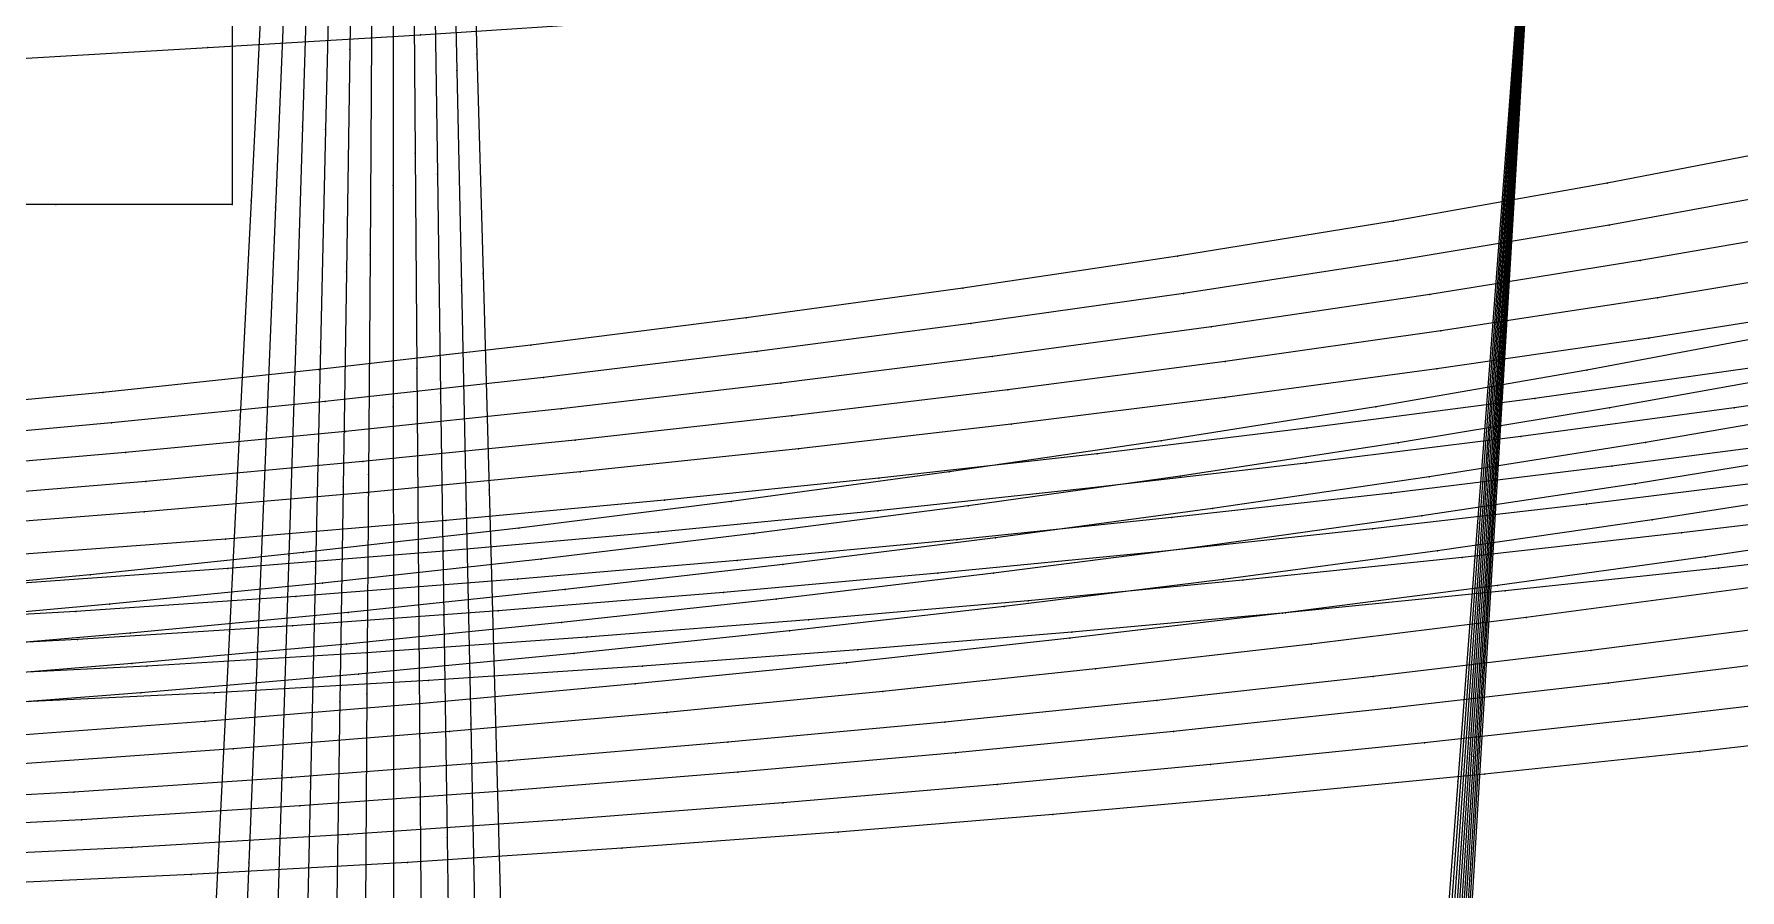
# Model space of a CAD drawing. Extents: x -2408 to 1029, y -526 to 2095.
# Drawn here: x -567.2 to -447, y 1329.5 to 1389.8 of the extents above; entities that cross this region are included whole.
import ezdxf

# ---------------------------------------------------------------- set-up
doc = ezdxf.new("R2010")
doc.units = 0

# ---------------------------------------------------------------- blocks, each defined once
blk = doc.blocks.new('-30')
at = {"layer": '1'}
blk.add_lwpolyline([(361.592624, 710.970078), (377.494583, 710.970078), (377.494583, 702.757006), (377.494583, 687.830147), (377.494583, 672.819426), (377.494583, 657.302), (377.494583, 640.993118), (365.049252, 640.993118), (357.174568, 640.993118)], dxfattribs=at)
at = {"layer": '2'}
blk.add_point((377.494583, 640.993118), dxfattribs=at)
at = {"layer": '3'}
blk.add_point((365.049252, 640.993118), dxfattribs=at)
blk = doc.blocks.new(' -30')
at = {"layer": '1'}
blk.add_lwpolyline([(147.270055, 957.182145), (132.709902, 953.223638), (118.164563, 949.522165), (103.484284, 946.035751), (88.398786, 942.707071), (73.615428, 939.68744), (58.483676, 936.83641), (43.616732, 934.260061), (28.482044, 931.848513), (13.553322, 929.659705), (-1.822108, 927.580418), (-16.794361, 925.711826), (-31.978719, 923.97667), (-46.98648, 922.420731), (-62.169353, 920.997894)], dxfattribs=at)
at = {"layer": '14'}
blk.add_lwpolyline([(149.057305, 970.891915), (134.311954, 966.791847), (119.499399, 962.940196), (104.958488, 959.413145), (90.028472, 956.046163), (75.046687, 952.918675), (59.910494, 950.006522), (44.840308, 947.342342), (29.635442, 944.875886), (14.498732, 942.621702), (-0.757536, 940.527919), (-15.940118, 938.605887), (-30.87374, 936.874205), (-46.092948, 935.272004), (-61.414536, 933.816243)], dxfattribs=at)
at = {"layer": '3'}
for p in [(59.910494, 950.006522), (44.840308, 947.342342), (29.635442, 944.875886), (14.498732, 942.621702), (-0.757536, 940.527919), (-15.940118, 938.605887), (-30.87374, 936.874205), (58.483676, 936.83641), (-46.092948, 935.272004), (43.616732, 934.260061), (28.482044, 931.848513), (13.553322, 929.659705), (-1.822108, 927.580418), (-16.794361, 925.711826), (-31.978719, 923.97667), (-46.98648, 922.420731), (-279.349544, 382.208615), (-367.88499, 377.065575), (-280.523073, 366.683647), (-368.645189, 361.886858), (-281.657577, 351.675743), (-369.405699, 346.708157), (-282.83071, 336.150751), (-370.180402, 331.244073)]:
    blk.add_point(p, dxfattribs=at)
at = {"layer": '8'}
for points in [[(-357.994041, 575.302811), (-358.78186, 559.547635), (-359.557937, 544.069272), (-360.322592, 528.86404), (-361.084233, 513.685404), (-361.829946, 498.666906), (-362.574553, 483.487431), (-363.318647, 468.307932), (-364.092661, 452.698247), (-364.85375, 437.519584), (-365.612888, 422.429259), (-366.374362, 407.250609), (-367.134082, 392.071869), (-367.88499, 377.065575), (-368.645189, 361.886858), (-369.405699, 346.708157), (-370.180402, 331.244073), (-370.940674, 316.065368), (-371.69304, 301.044358), (-372.44714, 285.989388), (-373.055725, 273.839893)], [(-267.785759, 536.391029), (-268.970889, 520.885647), (-270.140575, 505.316837), (-271.278187, 489.841572), (-272.408891, 474.313432), (-273.518252, 459.303073), (-274.691014, 443.778063), (-275.86766, 428.304753), (-277.042325, 412.779884), (-278.21354, 397.254754), (-279.349544, 382.208615), (-280.523073, 366.683647), (-281.657577, 351.675743), (-282.83071, 336.150751), (-283.991246, 320.791318), (-285.164421, 305.266334), (-286.316888, 290.015761), (-287.446104, 275.072392), (-287.709846, 271.582108)]]:
    blk.add_lwpolyline(points, dxfattribs=at)
blk = doc.blocks.new(' -31')
at = {"layer": '1'}
blk.add_lwpolyline([(147.544273, 953.509194), (132.93039, 949.727028), (118.347098, 946.195779), (103.622757, 942.869792), (88.846664, 939.767564), (74.028881, 936.886349), (59.221606, 934.227884), (44.328767, 931.764617), (28.970927, 929.425578), (14.022593, 927.325981), (-1.074514, 925.367278), (-16.06261, 923.572989), (-31.47287, 921.884902), (-46.493921, 920.393102), (-61.572107, 919.043186)], dxfattribs=at)
at = {"layer": '14'}
blk.add_lwpolyline([(148.187858, 966.836368), (133.553548, 962.983394), (118.589086, 959.300981), (103.838785, 955.919554), (89.038004, 952.766953), (74.080566, 949.818442), (59.192565, 947.112229), (44.268387, 944.614557), (29.211158, 942.297216), (14.229339, 940.172583), (-0.871421, 938.191961), (-15.893527, 936.374721), (-31.283849, 934.674336), (-46.339933, 933.166615), (-61.499473, 931.795298)], dxfattribs=at)
at = {"layer": '3'}
for p in [(59.192565, 947.112229), (44.268387, 944.614557), (29.211158, 942.297216), (14.229339, 940.172583), (-0.871421, 938.191961), (-15.893527, 936.374721), (-31.283849, 934.674336), (59.221606, 934.227884), (-46.339933, 933.166615), (44.328767, 931.764617), (28.970927, 929.425578), (14.022593, 927.325981), (-1.074514, 925.367278), (-16.06261, 923.572989), (-31.47287, 921.884902), (-46.493921, 920.393102), (-279.044466, 385.76366), (-366.159478, 377.311497), (-280.174425, 370.417898), (-366.791779, 361.779794), (-281.309176, 355.012686), (-367.424438, 346.248108), (-282.439101, 339.666924), (-368.041408, 331.099689)]:
    blk.add_point(p, dxfattribs=at)
at = {"layer": '8'}
for points in [[(-357.994041, 578.807983), (-358.649132, 562.686417), (-359.267463, 547.518838), (-359.903873, 531.964499), (-360.537909, 516.432865), (-361.157443, 501.065163), (-361.774082, 485.532827), (-362.389768, 470.000454), (-363.004279, 454.703099), (-363.637041, 439.171419), (-364.272866, 423.639861), (-364.903066, 408.198477), (-365.535021, 392.666756), (-366.159478, 377.311497), (-366.791779, 361.779794), (-367.424438, 346.248108), (-368.041408, 331.099689), (-368.673841, 315.567976), (-369.302066, 300.139236), (-369.923554, 284.876894), (-370.515747, 270.334682)], [(-267.785759, 539.896202), (-268.971377, 523.980308), (-270.0986, 508.584758), (-271.194162, 493.295128), (-272.281755, 477.946298), (-273.387537, 462.538378), (-274.514607, 447.192397), (-275.651862, 431.847157), (-276.780583, 416.554046), (-277.908851, 401.208165), (-279.044466, 385.76366), (-280.174425, 370.417898), (-281.309176, 355.012686), (-282.439101, 339.666924), (-283.568809, 324.321148), (-284.686106, 309.145322), (-285.815989, 293.799556), (-286.918402, 278.82658), (-287.709846, 268.076897)]]:
    blk.add_lwpolyline(points, dxfattribs=at)
blk = doc.blocks.new(' -32')
at = {"layer": '1'}
blk.add_lwpolyline([(151.730816, 950.981879), (136.760752, 947.22716), (121.639578, 943.684047), (106.560619, 940.393873), (91.330345, 937.310262), (76.160148, 934.470587), (60.90343, 931.837583), (45.660933, 929.416777), (30.404479, 927.182491), (15.110406, 925.11284), (0.117968, 923.23896), (-15.214274, 921.474065), (-30.522857, 919.862977), (-45.88647, 918.397328), (-60.859108, 917.114579)], dxfattribs=at)
at = {"layer": '14'}
blk.add_lwpolyline([(151.030064, 963.923373), (135.934062, 960.09737), (121.133007, 956.593085), (105.925133, 953.240219), (90.667766, 950.121329), (75.889856, 947.327482), (60.549207, 944.65308), (45.710204, 942.271121), (30.305737, 939.994784), (14.876294, 937.892793), (-0.029895, 936.012998), (-15.497729, 934.217485), (-30.698433, 932.609474), (-46.199172, 931.124613), (-61.159001, 929.831944)], dxfattribs=at)
at = {"layer": '3'}
for p in [(60.549207, 944.65308), (45.710204, 942.271121), (30.305737, 939.994784), (14.876294, 937.892793), (-0.029895, 936.012998), (-15.497729, 934.217485), (-30.698433, 932.609474), (60.90343, 931.837583), (-46.199172, 931.124613), (45.660933, 929.416777), (30.404479, 927.182491), (15.110406, 925.11284), (0.117968, 923.23896), (-15.214274, 921.474065), (-30.522857, 919.862977), (-45.88647, 918.397328), (-364.264741, 383.654174), (-279.695318, 376.212082), (-364.741199, 368.640575), (-280.782325, 361.076011), (-365.223946, 353.446515), (-281.87353, 345.878914), (-365.716322, 337.953807), (-282.959968, 330.742801)]:
    blk.add_point(p, dxfattribs=at)
at = {"layer": '8'}
for points in [[(-357.994041, 582.313194), (-358.49787, 566.40859), (-358.988057, 550.997434), (-359.474144, 535.786342), (-359.958852, 520.592354), (-360.431675, 505.566142), (-360.900168, 490.37164), (-361.365744, 475.177058), (-361.851347, 459.532016), (-362.332423, 444.337911), (-362.818072, 429.14395), (-363.300177, 414.042294), (-363.782934, 398.848259), (-364.264741, 383.654174), (-364.741199, 368.640575), (-365.223946, 353.446515), (-365.716322, 337.953807), (-366.199039, 322.759771), (-366.681662, 307.565715), (-367.17584, 292.008496), (-367.651794, 277.026072), (-367.975731, 266.829491)], [(-267.785759, 543.401413), (-268.935325, 527.582206), (-270.014405, 512.479487), (-271.068283, 497.415128), (-272.113179, 482.276074), (-273.171797, 467.07604), (-274.251194, 451.939413), (-275.344252, 436.80376), (-276.431543, 421.721797), (-277.517392, 406.585633), (-278.609211, 391.348216), (-279.695318, 376.212082), (-280.782325, 361.076011), (-281.87353, 345.878914), (-282.959968, 330.742801), (-284.033857, 315.781003), (-285.120378, 300.644871), (-286.231128, 285.17165), (-287.314048, 270.085635), (-287.709846, 264.571705)]]:
    blk.add_lwpolyline(points, dxfattribs=at)
blk = doc.blocks.new(' -33')
at = {"layer": '1'}
blk.add_lwpolyline([(149.114829, 946.819649), (134.323275, 943.323471), (119.404475, 940.02864), (104.517089, 936.966438), (89.418252, 934.084416), (74.450729, 931.441655), (59.338726, 928.978533), (44.308779, 926.718636), (29.197201, 924.615951), (14.123243, 922.671332), (-1.2104, 920.84544), (-16.319175, 919.193337), (-31.48102, 917.677584), (-46.61768, 916.304625), (-62.01489, 915.05757)], dxfattribs=at)
at = {"layer": '14'}
blk.add_lwpolyline([(151.520569, 960.496388), (136.31871, 956.819283), (121.349292, 953.43957), (106.33147, 950.282574), (91.26954, 947.344777), (76.050213, 944.601286), (60.91301, 942.084598), (45.637376, 939.745064), (30.44328, 937.599295), (15.124464, 935.597632), (-0.109531, 933.755664), (-15.360405, 932.061884), (-30.334394, 930.546275), (-45.615075, 929.143712), (-61.002853, 927.87232)], dxfattribs=at)
at = {"layer": '3'}
for p in [(60.91301, 942.084598), (45.637376, 939.745064), (30.44328, 937.599295), (15.124464, 935.597632), (-0.109531, 933.755664), (-15.360405, 932.061884), (-30.334394, 930.546275), (-45.615075, 929.143712), (59.338726, 928.978533), (44.308779, 926.718636), (29.197201, 924.615951), (14.123243, 922.671332), (-1.2104, 920.84544), (-16.319175, 919.193337), (-31.48102, 917.677584), (-46.61768, 916.304625), (-362.632317, 384.157073), (-279.607435, 376.755195), (-362.987864, 368.809854), (-280.69455, 361.238558), (-363.348292, 353.278146), (-281.78593, 345.659346), (-363.699601, 338.147147)]:
    blk.add_point(p, dxfattribs=at)
at = {"layer": '8'}
for points in [[(-357.994041, 585.818405), (-358.356178, 570.149614), (-358.719727, 554.504655), (-359.083177, 538.963578), (-359.445801, 523.431935), (-359.798016, 508.071864), (-360.144258, 492.539848), (-360.487111, 477.007756), (-360.830012, 461.721146), (-361.188076, 446.189394), (-361.551312, 430.657758), (-361.912148, 415.220494), (-362.272787, 399.688787), (-362.632317, 384.157073), (-362.987864, 368.809854), (-363.348292, 353.278146), (-363.699601, 338.147147), (-364.060061, 322.615445), (-364.420403, 307.083761), (-364.776221, 291.747024), (-365.121605, 276.861275), (-365.435715, 263.324299)], [(-267.785759, 546.906624), (-268.899621, 531.204159), (-269.972668, 515.818523), (-271.026283, 500.384906), (-272.070381, 484.865302), (-273.084857, 469.903824), (-274.205876, 453.765856), (-275.298994, 438.249628), (-276.386789, 422.78847), (-277.472884, 407.271753), (-278.521339, 392.271899), (-279.607435, 376.755195), (-280.69455, 361.238558), (-281.78593, 345.659346), (-282.87251, 330.142659), (-283.946509, 314.80467), (-285.033146, 299.287995), (-286.101627, 284.031138), (-287.161297, 268.899653), (-287.709846, 261.066513)]]:
    blk.add_lwpolyline(points, dxfattribs=at)
blk = doc.blocks.new(' -34')
at = {"layer": '1'}
blk.add_lwpolyline([(149.750125, 943.602201), (134.836432, 940.230283), (119.93429, 937.083574), (104.830533, 934.115456), (89.846717, 931.384189), (74.719554, 928.832767), (59.6705, 926.488073), (44.544948, 924.308318), (29.448365, 922.292712), (14.010065, 920.384045), (-1.122059, 918.654773), (-16.32217, 917.059944), (-31.483562, 915.612101), (-46.832805, 914.287485), (-62.019091, 913.117373)], dxfattribs=at)
at = {"layer": '14'}
blk.add_lwpolyline([(148.521494, 956.358438), (133.815609, 953.008436), (119.06352, 949.868753), (104.26908, 946.936219), (89.315343, 944.18609), (74.447671, 941.655685), (59.438948, 939.295019), (44.51444, 937.126641), (29.567738, 935.115528), (14.496622, 933.232545), (-0.484855, 931.500543), (-15.863097, 929.870438), (-30.874372, 928.422447), (-46.581734, 927.050923), (-61.031049, 925.917296)], dxfattribs=at)
at = {"layer": '3'}
for p in [(59.438948, 939.295019), (44.51444, 937.126641), (29.567738, 935.115528), (14.496622, 933.232545), (-0.484855, 931.500543), (-15.863097, 929.870438), (-30.874372, 928.422447), (-46.581734, 927.050923), (59.6705, 926.488073), (44.544948, 924.308318), (29.448365, 922.292712), (14.010065, 920.384045), (-1.122059, 918.654773), (-16.32217, 917.059944), (-31.483562, 915.612101), (-46.832805, 914.287485), (-360.935904, 390.491966), (-279.215287, 381.810336), (-361.170325, 374.811117), (-280.258805, 366.549018), (-361.397397, 359.663089), (-281.306995, 351.223613), (-361.624845, 344.515086), (-282.350378, 335.962271)]:
    blk.add_point(p, dxfattribs=at)
at = {"layer": '8'}
for points in [[(-357.994041, 589.323578), (-358.232784, 573.314169), (-358.462428, 558.04015), (-358.692348, 542.89281), (-358.922183, 527.744832), (-359.146703, 512.596784), (-359.369416, 496.9027), (-359.579519, 481.754431), (-359.789396, 466.856898), (-360.022707, 450.987489), (-360.251846, 435.839505), (-360.480858, 420.787976), (-360.709181, 405.639974), (-360.935904, 390.491966), (-361.170325, 374.811117), (-361.397397, 359.663089), (-361.624845, 344.515086), (-361.856973, 329.055137), (-362.08426, 313.90714), (-362.31091, 298.797827), (-362.541301, 283.44087), (-362.765018, 268.530517), (-362.895737, 259.819088)], [(-267.785759, 550.411797), (-268.864277, 534.845587), (-269.931037, 519.185757), (-270.942401, 504.021099), (-271.944262, 488.756954), (-272.951471, 473.493179), (-273.986686, 458.166258), (-275.034671, 442.905221), (-276.08056, 427.700825), (-277.124562, 412.439522), (-278.165872, 397.178028), (-279.215287, 381.810336), (-280.258805, 366.549018), (-281.306995, 351.223613), (-282.350378, 335.962271), (-283.393533, 320.700933), (-284.424243, 305.622657), (-285.467563, 290.361306), (-286.525887, 274.88048), (-287.534775, 260.122312), (-287.709846, 257.561302)]]:
    blk.add_lwpolyline(points, dxfattribs=at)
blk = doc.blocks.new(' -35')
at = {"layer": '1'}
blk.add_lwpolyline([(149.353601, 940.252384), (134.579422, 937.067447), (119.596453, 934.051586), (104.785757, 931.276596), (89.728332, 928.65774), (74.835692, 926.259145), (59.179039, 923.928092), (44.541241, 921.910511), (29.381633, 919.969584), (14.403487, 918.187392), (-1.331187, 916.461199), (-16.228949, 914.967156), (-31.448686, 913.574273), (-46.565287, 912.319465), (-61.807496, 911.199641)], dxfattribs=at)
at = {"layer": '14'}
blk.add_lwpolyline([(154.048305, 954.33759), (138.932362, 950.971169), (123.770254, 947.820037), (108.565897, 944.880925), (93.199124, 942.128623), (77.922058, 939.599068), (62.501389, 937.241845), (47.168491, 935.077929), (31.115596, 932.983628), (16.332593, 931.194477), (0.943787, 929.472944), (-14.151574, 927.926407), (-29.569388, 926.489421), (-45.099253, 925.179927), (-60.541408, 924.017085)], dxfattribs=at)
at = {"layer": '3'}
for p in [(47.168491, 935.077929), (31.115596, 932.983628), (16.332593, 931.194477), (0.943787, 929.472944), (-14.151574, 927.926407), (-29.569388, 926.489421), (-45.099253, 925.179927), (59.179039, 923.928092), (44.541241, 921.910511), (29.381633, 919.969584), (14.403487, 918.187392), (-1.331187, 916.461199), (-16.228949, 914.967156), (-31.448686, 913.574273), (-46.565287, 912.319465), (-359.387175, 391.977098), (-278.866672, 386.488486), (-359.495472, 376.699298), (-279.866481, 371.512893), (-359.605702, 361.229002), (-280.866942, 356.537344), (-359.716393, 345.758691), (-281.871547, 341.496161)]:
    blk.add_point(p, dxfattribs=at)
at = {"layer": '8'}
for points in [[(-357.994041, 592.828789), (-358.10507, 577.086023), (-358.216104, 561.603627), (-358.329169, 546.146793), (-358.442452, 530.676502), (-358.550565, 515.206176), (-358.648017, 499.914978), (-358.741122, 484.44456), (-358.836891, 468.97415), (-358.940036, 453.75982), (-359.05188, 438.28952), (-359.165799, 422.819241), (-359.277038, 407.447403), (-359.387175, 391.977098), (-359.495472, 376.699298), (-359.605702, 361.229002), (-359.716393, 345.758691), (-359.824154, 330.706494), (-359.934742, 315.236191), (-360.045242, 299.765885), (-360.153836, 284.564298), (-360.262756, 269.321207), (-360.355721, 256.313896)], [(-267.785759, 553.917007), (-268.864741, 537.978135), (-269.889514, 522.580979), (-270.900485, 507.06701), (-271.860093, 492.088782), (-272.822973, 477.110772), (-273.811471, 462.067876), (-274.814074, 447.09247), (-275.861032, 431.524137), (-276.86279, 416.548675), (-277.861106, 401.572977), (-278.866672, 386.488486), (-279.866481, 371.512893), (-280.866942, 356.537344), (-281.871547, 341.496161), (-282.871413, 326.520576), (-283.902178, 311.081352), (-284.902103, 296.105773), (-285.902076, 281.130196), (-286.918041, 265.914754), (-287.709846, 254.05611)]]:
    blk.add_lwpolyline(points, dxfattribs=at)
blk = doc.blocks.new(' -36')
at = {"layer": '1'}
blk.add_lwpolyline([(151.713226, 937.602397), (136.533123, 934.443816), (121.520277, 931.529785), (106.279591, 928.778564), (91.196515, 926.253528), (76.000404, 923.896584), (60.862701, 921.722258), (45.703331, 919.703248), (30.553345, 917.828484), (15.36051, 916.081235), (0.366159, 914.490822), (-14.855243, 913.015167), (-30.168469, 911.661785), (-45.412518, 910.43988), (-60.922781, 909.345475)], dxfattribs=at)
at = {"layer": '14'}
blk.add_lwpolyline([(150.222543, 950.273097), (135.376578, 947.166184), (120.490573, 944.258239), (105.44078, 941.523952), (90.485111, 939.003368), (74.786101, 936.556132), (60.373333, 934.476824), (45.341251, 932.46284), (30.179325, 930.574341), (15.113374, 928.831544), (0.032828, 927.222548), (-15.463604, 925.711815), (-30.570664, 924.373105), (-45.791009, 923.151527), (-60.919749, 922.072863)], dxfattribs=at)
at = {"layer": '3'}
for p in [(60.373333, 934.476824), (45.341251, 932.46284), (30.179325, 930.574341), (15.113374, 928.831544), (0.032828, 927.222548), (-15.463604, 925.711815), (-30.570664, 924.373105), (-45.791009, 923.151527), (45.703331, 919.703248), (30.553345, 917.828484), (15.36051, 916.081235), (0.366159, 914.490822), (-14.855243, 913.015167), (-30.168469, 911.661785), (-45.412518, 910.43988), (-278.735334, 388.078504), (-357.866747, 382.273902), (-279.735093, 372.752783), (-357.860029, 366.677824), (-280.735647, 357.427113), (-357.854128, 351.637242), (-281.740432, 342.034287), (-357.848458, 336.596676)]:
    blk.add_point(p, dxfattribs=at)
at = {"layer": '8'}
for points in [[(-357.994041, 596.334), (-357.986258, 580.263284), (-357.980483, 564.458349), (-357.9771, 549.431499), (-357.97405, 534.390923), (-357.966692, 519.350346), (-357.949904, 503.740674), (-357.927372, 488.700112), (-357.905855, 473.659549), (-357.891746, 458.128292), (-357.885815, 443.08771), (-357.883123, 428.047136), (-357.879272, 412.355052), (-357.873467, 397.314466), (-357.866747, 382.273902), (-357.860029, 366.677824), (-357.854128, 351.637242), (-357.848458, 336.596676), (-357.842569, 321.230885), (-357.836665, 306.190293), (-357.830455, 290.448863), (-357.824549, 275.396306), (-357.818728, 260.484553), (-357.815742, 252.808685)], [(-267.785759, 557.422218), (-268.829755, 541.650889), (-269.848107, 526.003867), (-270.816633, 510.809799), (-271.776098, 495.481495), (-272.737112, 480.153301), (-273.723161, 464.758583), (-274.724858, 449.432983), (-275.728562, 434.167), (-276.731204, 418.841461), (-277.729859, 403.515668), (-278.735334, 388.078504), (-279.735093, 372.752783), (-280.735647, 357.427113), (-281.740432, 342.034287), (-282.740442, 326.708584), (-283.727838, 311.574727), (-284.727862, 296.249042), (-285.72795, 280.923341), (-286.727251, 265.609378), (-287.709846, 250.5509)]]:
    blk.add_lwpolyline(points, dxfattribs=at)
blk = doc.blocks.new(' -37')
at = {"layer": '1'}
blk.add_lwpolyline([(136.163859, 931.425551), (121.347156, 928.678531), (106.217931, 926.068602), (91.393289, 923.693421), (76.20749, 921.436391), (61.269209, 919.37503), (46.041508, 917.421138), (30.69776, 915.591858), (15.438227, 913.904222), (0.507643, 912.382616), (-14.778713, 910.959608), (-30.220891, 909.651627), (-45.528684, 908.478979), (-60.863939, 907.45052), (-76.192555, 906.592417)], dxfattribs=at)
at = {"layer": '14'}
blk.add_lwpolyline([(139.901328, 945.091725), (124.623707, 942.179807), (109.179194, 939.445591), (93.832485, 936.927775), (78.337437, 934.575235), (62.936941, 932.41251), (47.515296, 930.404682), (31.961469, 928.5227), (16.506599, 926.790005), (1.361923, 925.227311), (-14.120774, 923.76841), (-29.615894, 922.442596), (-45.226793, 921.236907), (-60.743267, 920.182351), (-75.782494, 919.324538)], dxfattribs=at)
at = {"layer": '3'}
for p in [(47.515296, 930.404682), (31.961469, 928.5227), (16.506599, 926.790005), (1.361923, 925.227311), (-14.120774, 923.76841), (-29.615894, 922.442596), (-45.226793, 921.236907), (-60.743267, 920.182351), (46.041508, 917.421138), (30.69776, 915.591858), (15.438227, 913.904222), (0.507643, 912.382616), (-14.778713, 910.959608), (-30.220891, 909.651627), (-45.528684, 908.478979), (-60.863939, 907.45052), (-356.31318, 385.247712), (-279.299279, 378.854898), (-356.196898, 370.100727), (-280.256221, 363.860666), (-356.079687, 354.753207), (-281.217806, 348.797753), (-355.96282, 339.405684), (-282.174623, 333.803491)]:
    blk.add_point(p, dxfattribs=at)
at = {"layer": '8'}
for points in [[(-357.994041, 599.839211), (-357.872231, 584.064936), (-357.756174, 568.812925), (-357.641826, 553.514255), (-357.527834, 538.1667), (-357.409938, 522.819186), (-357.285102, 507.658387), (-357.15155, 492.310991), (-357.017919, 476.963593), (-356.893468, 461.882822), (-356.775165, 446.535295), (-356.661063, 431.187733), (-356.547517, 415.942769), (-356.430967, 400.595233), (-356.31318, 385.247712), (-356.196898, 370.100727), (-356.079687, 354.753207), (-355.96282, 339.405684), (-355.843415, 323.726308), (-355.726375, 308.378797), (-355.609575, 293.071471), (-355.494618, 278.003513), (-355.379055, 262.852818), (-355.275726, 249.303493)], [(-267.785759, 560.927429), (-268.795142, 545.34185), (-269.765149, 530.114361), (-270.732745, 514.613438), (-271.650701, 499.616754), (-272.567585, 484.620003), (-273.5058, 469.554919), (-274.46069, 454.560548), (-275.424583, 439.566741), (-276.425412, 423.951793), (-277.381598, 408.957502), (-278.336233, 393.963106), (-279.299279, 378.854898), (-280.256221, 363.860666), (-281.217806, 348.797753), (-282.174623, 333.803491), (-283.131186, 318.809211), (-284.118728, 303.329621), (-285.075416, 288.33535), (-286.057556, 272.942613), (-287.025861, 257.766222), (-287.709846, 247.045708)]]:
    blk.add_lwpolyline(points, dxfattribs=at)
blk = doc.blocks.new(' -38')
at = {"layer": '1'}
blk.add_lwpolyline([(137.299767, 928.769494), (122.109905, 926.061426), (107.010754, 923.557933), (91.761032, 921.210529), (76.654194, 919.053324), (61.359018, 917.023469), (46.399424, 915.173265), (31.071333, 913.4097), (15.760392, 911.778752), (0.404646, 910.275068), (-14.93296, 908.905446), (-30.861093, 907.615277), (-45.800218, 906.524894), (-61.198361, 905.54693), (-76.478171, 904.74749)], dxfattribs=at)
at = {"layer": '14'}
blk.add_lwpolyline([(135.292497, 941.313157), (120.216259, 938.622201), (105.242719, 936.136924), (90.241725, 933.824134), (75.09389, 931.657668), (60.047842, 929.6593), (44.866851, 927.78208), (29.788284, 926.045265), (14.695885, 924.435176), (-0.832111, 922.914813), (-15.949796, 921.564841), (-31.835178, 920.277831), (-46.32422, 919.220093), (-61.471715, 918.252465), (-76.88532, 917.438952)], dxfattribs=at)
at = {"layer": '3'}
for p in [(44.866851, 927.78208), (29.788284, 926.045265), (14.695885, 924.435176), (-0.832111, 922.914813), (-15.949796, 921.564841), (-31.835178, 920.277831), (-46.32422, 919.220093), (-61.471715, 918.252465), (46.399424, 915.173265), (31.071333, 913.4097), (15.760392, 911.778752), (0.404646, 910.275068), (-14.93296, 908.905446), (-30.861093, 907.615277), (-45.800218, 906.524894), (-61.198361, 905.54693), (-354.757885, 384.461385), (-279.211341, 379.687194), (-354.531864, 369.011453), (-280.168331, 364.358045), (-354.303478, 353.35699), (-281.125668, 349.028933), (-354.075445, 337.702504)]:
    blk.add_point(p, dxfattribs=at)
at = {"layer": '8'}
for points in [[(-357.994041, 603.344383), (-357.757929, 587.254624), (-357.531393, 571.697565), (-357.306276, 556.092905), (-357.081181, 540.438379), (-356.852105, 524.783918), (-356.617269, 509.319966), (-356.372216, 493.665735), (-356.127082, 478.011517), (-355.893204, 462.629209), (-355.663709, 446.974751), (-355.438498, 431.320228), (-355.214578, 415.770351), (-354.986863, 400.11586), (-354.757885, 384.461385), (-354.531864, 369.011453), (-354.303478, 353.35699), (-354.075445, 337.702504), (-353.853879, 322.492269), (-353.625682, 306.837786), (-353.397413, 291.183321), (-353.173324, 275.814354), (-352.95453, 260.806678), (-352.735748, 245.798283)], [(-267.785759, 564.432602), (-268.79559, 548.4989), (-269.765673, 532.931308), (-270.690884, 517.781071), (-271.608583, 502.449512), (-272.524328, 487.117842), (-273.461049, 471.716247), (-274.415279, 456.386928), (-275.379307, 441.05821), (-276.337063, 425.79129), (-277.29365, 410.462126), (-278.248356, 395.132831), (-279.211341, 379.687194), (-280.168331, 364.358045), (-281.125668, 349.028933), (-282.087019, 333.629568), (-283.043701, 318.300389), (-283.987853, 303.171853), (-284.94464, 287.84268), (-285.901466, 272.513529), (-286.842971, 257.429392), (-287.709846, 243.540497)]]:
    blk.add_lwpolyline(points, dxfattribs=at)
blk = doc.blocks.new(' -39')
at = {"layer": '1'}
blk.add_lwpolyline([(134.551585, 925.483686), (119.669525, 922.972593), (104.679576, 920.618055), (89.609161, 918.417101), (74.573508, 916.375308), (59.416902, 914.457557), (44.347942, 912.678232), (29.22985, 911.018424), (14.133778, 909.485977), (-0.887692, 908.084533), (-16.006542, 906.796746), (-31.516378, 905.598314), (-46.653881, 904.54977), (-61.887216, 903.640983), (-77.043015, 902.9045)], dxfattribs=at)
at = {"layer": '14'}
blk.add_lwpolyline([(139.989554, 939.349648), (124.53858, 936.651619), (109.193841, 934.162098), (93.696294, 931.829309), (78.300347, 929.680899), (62.88401, 927.683033), (47.330246, 925.806764), (31.881892, 924.073645), (16.419716, 922.470906), (1.285714, 921.031759), (-14.201068, 919.688187), (-29.808469, 918.459754), (-45.316086, 917.364998), (-60.832369, 916.417871), (-75.842764, 915.667055)], dxfattribs=at)
at = {"layer": '3'}
for p in [(47.330246, 925.806764), (31.881892, 924.073645), (16.419716, 922.470906), (1.285714, 921.031759), (-14.201068, 919.688187), (-29.808469, 918.459754), (-45.316086, 917.364998), (-60.832369, 916.417871), (44.347942, 912.678232), (29.22985, 911.018424), (14.133778, 909.485977), (-0.887692, 908.084533), (-16.006542, 906.796746), (-31.516378, 905.598314), (-46.653881, 904.54977), (-61.887216, 903.640983), (-353.389789, 392.453851), (-279.036457, 382.004404), (-353.066475, 377.290501), (-279.993392, 366.340358), (-352.730974, 361.537636), (-280.950853, 350.676325), (-352.408563, 346.374282), (-281.868901, 335.652545)]:
    blk.add_point(p, dxfattribs=at)
at = {"layer": '8'}
for points in [[(-355.342786, 483.84782), (-354.996695, 468.16401), (-354.670759, 453.000735), (-354.350238, 437.837325), (-354.031135, 422.673903), (-353.712454, 407.617195), (-353.389789, 392.453851), (-353.066475, 377.290501), (-352.730974, 361.537636), (-352.408563, 346.374282), (-352.086359, 331.210923), (-351.756728, 315.702433), (-351.434295, 300.539062), (-351.112732, 285.418531), (-350.782694, 269.898324), (-350.458211, 254.638131), (-350.195732, 242.293091)], [(-267.785759, 567.937813), (-268.761361, 552.219541), (-269.683288, 537.119278), (-270.606945, 521.691267), (-271.525039, 506.024891), (-272.43938, 490.358287), (-273.330662, 475.332164), (-274.282546, 459.667792), (-275.246262, 444.004141), (-276.205039, 428.403713), (-277.162254, 412.739694), (-278.117089, 397.075512), (-279.036457, 382.004404), (-279.993392, 366.340358), (-280.950853, 350.676325), (-281.868901, 335.652545), (-282.82573, 319.988481), (-283.769967, 304.529433), (-284.72684, 288.865369), (-285.683773, 273.201326), (-286.607023, 258.088398), (-287.513962, 243.241959), (-287.709846, 240.035305)]]:
    blk.add_lwpolyline(points, dxfattribs=at)
blk = doc.blocks.new(' -40')
at = {"layer": '1'}
blk.add_lwpolyline([(134.949883, 922.834172), (119.872913, 920.391159), (104.860191, 918.126152), (89.722584, 916.000608), (74.577923, 914.021083), (59.416677, 912.172696), (44.394614, 910.46162), (29.206027, 908.853911), (14.013441, 907.371065), (-1.199172, 906.008787), (-16.346794, 904.770506), (-31.578643, 903.643143), (-46.687439, 902.645919), (-61.936624, 901.785496), (-77.0967, 901.096306)], dxfattribs=at)
at = {"layer": '14'}
for points in [[(-75.960604, 959.169212), (-60.766476, 960.059615), (-45.762077, 960.967268), (-30.763123, 961.942919), (-15.596995, 963.048272), (-0.616066, 964.278806), (14.354051, 965.639645), (29.602787, 967.153595), (44.547595, 968.765251), (59.477309, 970.510284), (74.949028, 972.469717), (89.842056, 974.506415), (104.054228, 976.591735), (119.645877, 979.043594), (134.468834, 981.539629)], [(135.776107, 935.853619), (120.859171, 933.40286), (105.916393, 931.116184), (90.822012, 928.967868), (75.836225, 926.983167), (60.833458, 925.129882), (45.693113, 923.3829), (30.66282, 921.76963), (15.177207, 920.235825), (0.122798, 918.869865), (-14.942158, 917.621551), (-30.129088, 916.477693), (-45.212453, 915.461616), (-60.303449, 914.586908), (-75.665444, 913.864543)]]:
    blk.add_lwpolyline(points, dxfattribs=at)
at = {"layer": '3'}
for p in [(-45.762077, 960.967268), (-60.766476, 960.059615), (45.693113, 923.3829), (30.66282, 921.76963), (15.177207, 920.235825), (0.122798, 918.869865), (-14.942158, 917.621551), (-30.129088, 916.477693), (-45.212453, 915.461616), (-60.303449, 914.586908), (44.394614, 910.46162), (29.206027, 908.853911), (14.013441, 907.371065), (-1.199172, 906.008787), (-16.346794, 904.770506), (-31.578643, 903.643143), (-61.936624, 901.785496), (-46.687439, 902.645919), (-351.96337, 394.276621), (-278.68775, 387.352359), (-351.53446, 378.821678), (-279.600857, 372.080598), (-351.111673, 363.579299), (-280.514807, 356.808904), (-350.683565, 348.124335), (-281.433164, 341.463909)]:
    blk.add_point(p, dxfattribs=at)
at = {"layer": '8'}
for points in [[(-354.098767, 471.442744), (-353.665907, 455.987916), (-353.239207, 440.532914), (-352.814597, 425.077872), (-352.391445, 409.731587), (-351.96337, 394.276621), (-351.53446, 378.821678), (-351.111673, 363.579299), (-350.683565, 348.124335), (-350.255735, 332.669382), (-349.818124, 316.862657), (-349.390096, 301.407669), (-348.962007, 285.95274), (-348.541098, 270.756445), (-348.122872, 255.655997), (-347.715554, 240.948604), (-347.655716, 238.787899)], [(-267.785759, 571.443024), (-268.761798, 555.388681), (-269.683819, 539.965584), (-270.565073, 524.935057), (-271.441614, 509.661164), (-272.313026, 494.386969), (-273.200802, 479.039445), (-274.106431, 463.76725), (-275.025334, 448.495833), (-275.941816, 433.289154), (-276.856927, 418.017515), (-277.768833, 402.74571), (-278.68775, 387.352359), (-279.600857, 372.080598), (-280.514807, 356.808904), (-281.433164, 341.463909), (-282.346733, 326.192193), (-283.260105, 310.920447), (-284.160995, 295.858099), (-285.074509, 280.58638), (-286.013561, 264.888237), (-286.917593, 249.775034), (-287.709846, 236.530113)]]:
    blk.add_lwpolyline(points, dxfattribs=at)

msp = doc.modelspace()

# ---------------------------------------------------------------- block references
at = {"layer": '1'}
for name, p in [(' -32', (-184.050523, 999.622732)), (' -30', (-184.050297, 1001.000083)), (' -31', (-184.050388, 1000.311413)), (' -33', (-184.050694, 998.934067)), (' -34', (-184.050758, 998.245407)), (' -36', (-184.051123, 996.868036)), (' -35', (-184.051047, 997.556724)), (' -37', (-184.051318, 996.179365)), (' -38', (-184.051331, 995.490688)), (' -39', (-184.051506, 994.802025)), (' -40', (-184.051738, 994.113352)), ('-30', (-930.752125, 736.820577)), (' -32', (-514.58038, 429.196867)), (' -34', (-512.877729, 429.098086)), (' -33', (-513.729155, 429.147803)), (' -31', (-515.430888, 429.247568)), (' -30', (-516.281493, 429.297884)), (' -36', (-507.788996, 429.001375)), (' -35', (-508.640982, 429.051384)), (' -38', (-502.699294, 428.903101)), (' -37', (-503.551747, 428.953571)), (' -39', (-498.461818, 428.854057)), (' -40', (-494.224148, 428.804325))]:
    msp.add_blockref(name, p, dxfattribs=at)

doc.saveas('drawing.dxf')
